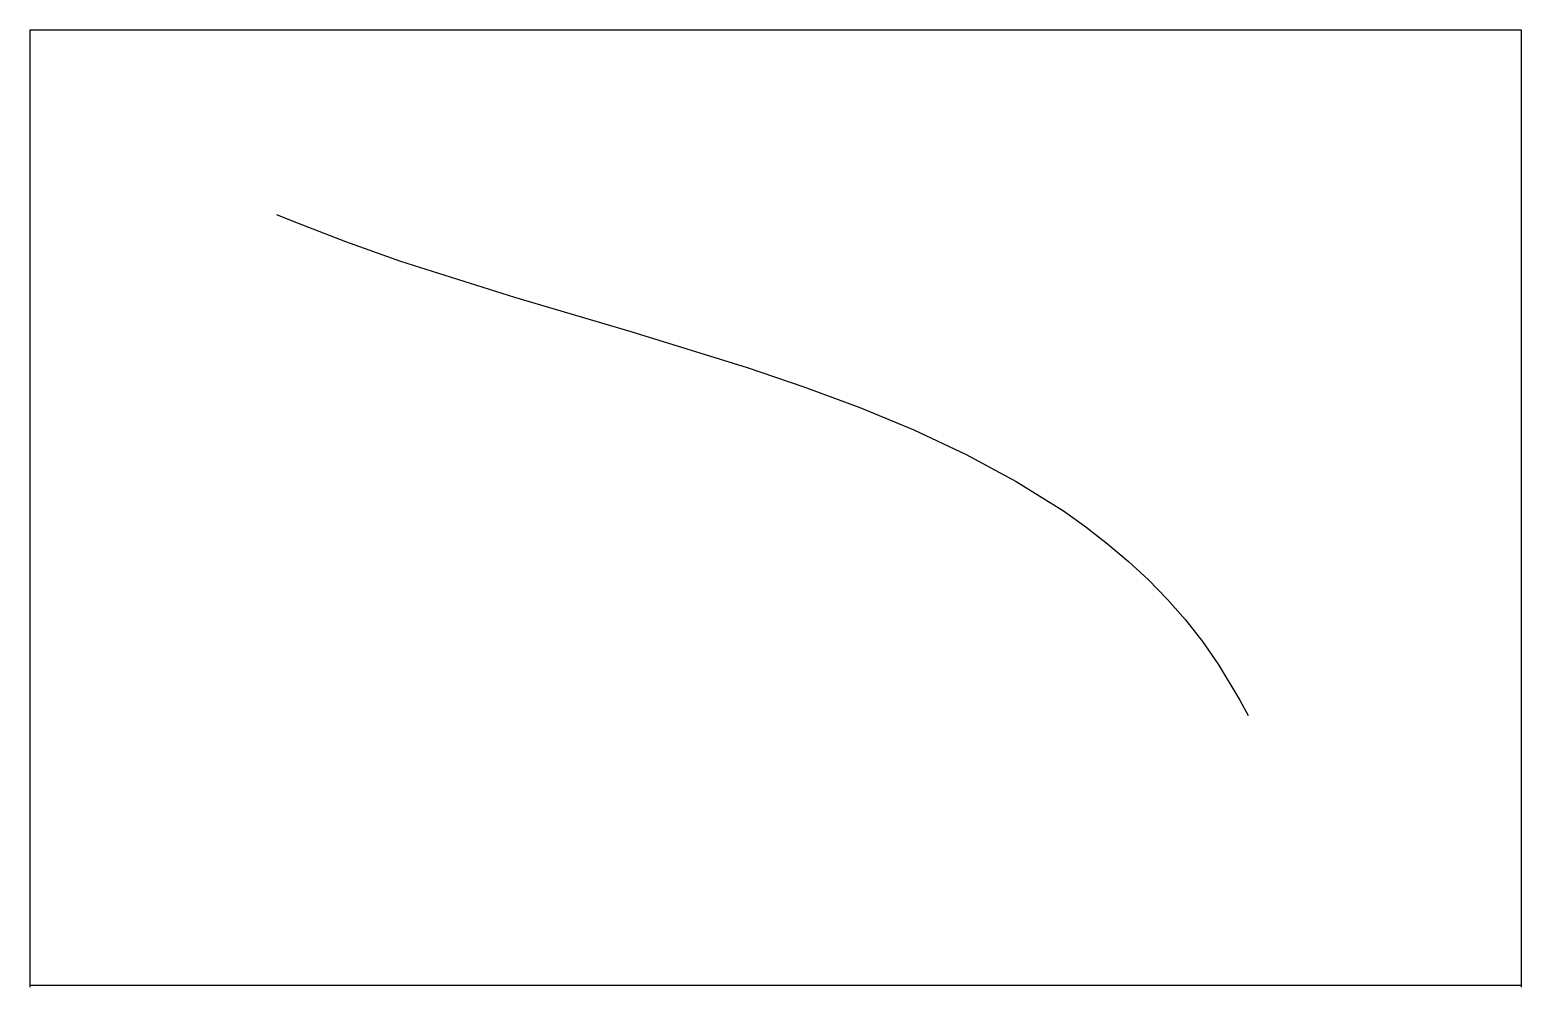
# Model space of a CAD drawing. Extents: x 104 to 317, y 90 to 227.
import ezdxf

# ---------------------------------------------------------------- set-up
doc = ezdxf.new("R2010")
doc.units = 0

msp = doc.modelspace()

# ---------------------------------------------------------------- linework, layer by layer
for p, q in [((104.006248, 227.188889), (317.259369, 227.188889)), ((104.006248, 227.188889), (104.006248, 90.338852)), ((317.259369, 227.188889), (317.259369, 90.33889)), ((317.259369, 90.562485), (104.006248, 90.562485))]:
    msp.add_line(p, q)
msp.add_lwpolyline([(139.279724, 200.80278), (141.498734, 199.888443), (149.128067, 196.915833), (157.006668, 194.142334), (173.300827, 188.995041), (189.959351, 184.0513), (206.560425, 178.915863), (214.707596, 176.152756), (222.68219, 173.193512), (230.431503, 169.988693), (237.902817, 166.488968), (245.04335, 162.644852), (251.80043, 158.406982), (255.018692, 156.124954), (258.121277, 153.725937), (261.101654, 151.203781), (263.953217, 148.552322), (266.669373, 145.76535), (269.243469, 142.8367), (271.668976, 139.760223), (273.939331, 136.529709), (277.039429, 131.381668), (278.238739, 129.188126)])

doc.saveas('drawing.dxf')
